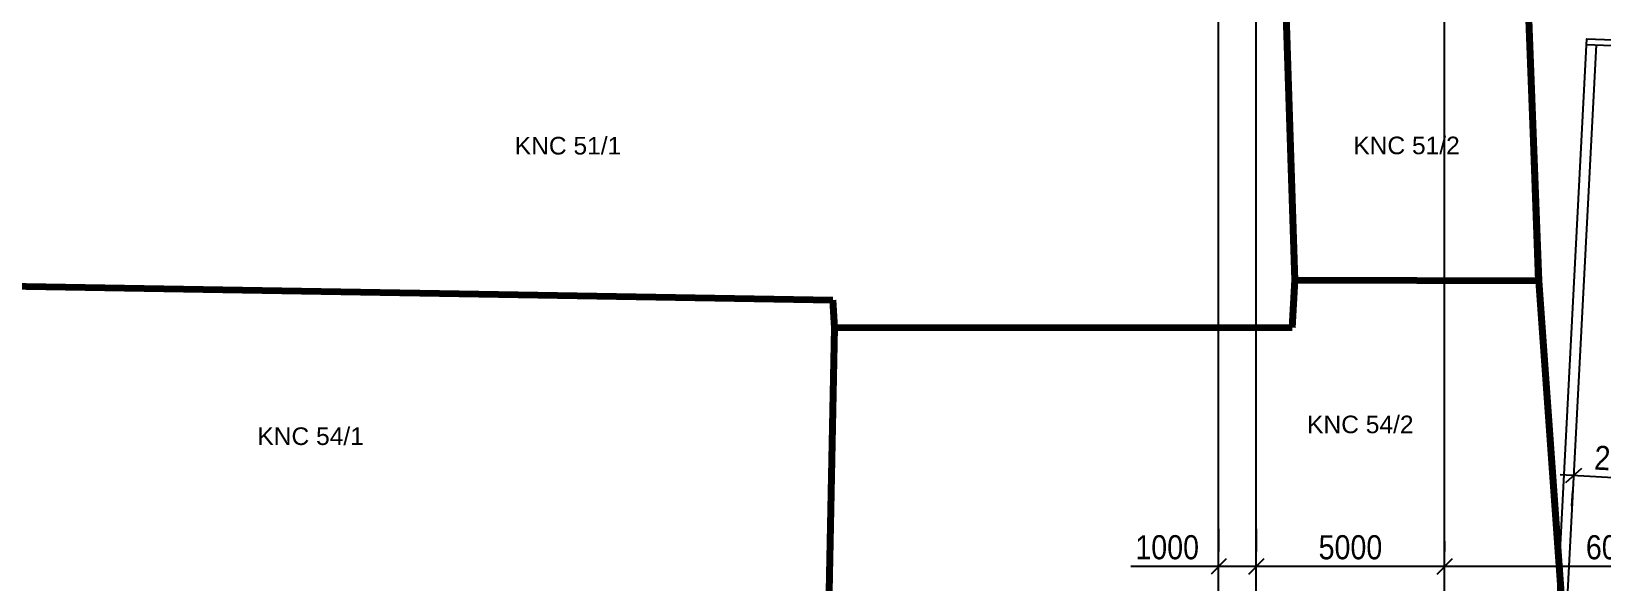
# Model space of a CAD drawing. Header units: millimetres. Extents: x 462666 to 1244237, y 2328025 to 3795663.
# Drawn here: x 1061886 to 1103569, y 2615604 to 2630195 of the extents above; entities that cross this region are included whole.
import ezdxf
from ezdxf.lldxf.tags import DXFTag

# ---------------------------------------------------------------- set-up
doc = ezdxf.new("R2010")
doc.units = ezdxf.units.MM
for name, color, linetype in [('KOTY', 96, 'Continuous'), ('MUR-POH', 64, 'Continuous'), ('MUR_REZ', 3, 'Continuous'), ('TXT_50_MIESTN', 7, 'Continuous')]:
    doc.layers.add(name, color=color, linetype=linetype)
doc.layers.add('P', color=250, linetype='Continuous', lineweight=100)
doc.styles.add('ARIAL', font='arial.ttf', dxfattribs={"height": 250})
doc.styles.add('ROMANS', font='arial.ttf', dxfattribs={"width": 0.85})
tags = doc.linetypes.add('DASHED', pattern=[0.75, 0.5, -0.25]).pattern_tags.tags
tags[6:7] = [DXFTag(74, 4), DXFTag(75, 0), DXFTag(340, '0'), DXFTag(46, 1.0), DXFTag(50, 0.0), DXFTag(44, 0.0), DXFTag(45, 0.0)]
tags[4:5] = [DXFTag(74, 4), DXFTag(75, 0), DXFTag(340, '0'), DXFTag(46, 1.0), DXFTag(50, 0.0), DXFTag(44, 0.0), DXFTag(45, 0.0)]
doc.dimstyles.new('PAJO1-studia', dxfattribs={"dimtxt": 160, "dimasz": 100, "dimexe": 100, "dimexo": 250, "dimgap": 45, "dimtad": 1, "dimdec": 0, "dimrnd": 5, "dimtxsty": 'ROMANS', "dimblk": 'OBLIQUE', "dimcen": 200, "dimdle": 90, "dimadec": 0, "dimazin": 0, "dimtfac": 1, "dimtdec": 0, "dimtmove": 1, "dimatfit": 3, "dimfxl": 1, "dimarcsym": 0})

# ---------------------------------------------------------------- blocks, each defined once
blk = doc.blocks.new('_OBLIQUE')
at = {"color": 0, "linetype": 'ByBlock'}
blk.add_line((-0.5, -0.5), (0.5, 0.5), dxfattribs=at)
blk = doc.blocks.new('*D31')
at = {"layer": 'Defpoints', "color": 0}
for p in [(1105613, 2619082), (1102834, 2618608), (1102824, 2618412)]:
    blk.add_point(p, dxfattribs=at)
at = {"layer": 'KOTY', "color": 0, "lineweight": -2}
for p, q in [((1105930, 2618249), (1102465, 2618431)), ((1102782, 2617610), (1102803, 2618012)), ((1105561, 2618083), (1105549, 2617869))]:
    blk.add_line(p, q, dxfattribs=at)
at = {"layer": 'KOTY', "color": 0, "lineweight": -2, "xscale": 400, "yscale": 400, "zscale": 400}
for p, rotation in [((1102824, 2618412), 177.0026736229552), ((1105570, 2618268), 357.0026736229552)]:
    blk.add_blockref('_OBLIQUE', p, dxfattribs=dict(at, rotation=rotation))
at = {"layer": 'KOTY', "color": 0, "insert": (1104224, 2618846), "char_height": 640, "attachment_point": 5, "rotation": 357.0027, "style": 'ROMANS'}
blk.add_mtext('2750', dxfattribs=at)
blk = doc.blocks.new('*D307')
at = {"layer": 'Defpoints', "color": 0}
for p in [(1099402, 2616003), (1099402, 2615672), (1105434, 2615672)]:
    blk.add_point(p, dxfattribs=at)
at = {"layer": 'KOTY', "color": 0, "lineweight": -2}
for p, q in [((1099402, 2616672), (1099402, 2616403)), ((1105434, 2616672), (1105434, 2616403)), ((1105794, 2616003), (1099042, 2616003))]:
    blk.add_line(p, q, dxfattribs=at)
at = {"layer": 'KOTY', "color": 0, "lineweight": -2, "xscale": 400, "yscale": 400, "zscale": 400, "rotation": 180}
blk.add_blockref('_OBLIQUE', (1099402, 2616003), dxfattribs=at)
at = {"layer": 'KOTY', "color": 0, "lineweight": -2, "xscale": 400, "yscale": 400, "zscale": 400}
blk.add_blockref('_OBLIQUE', (1105434, 2616003), dxfattribs=at)
at = {"layer": 'KOTY', "color": 0, "insert": (1103997, 2616510), "char_height": 640, "attachment_point": 5, "style": 'ROMANS'}
blk.add_mtext('6030', dxfattribs=at)
blk = doc.blocks.new('*D308')
at = {"layer": 'Defpoints', "color": 0}
for p in [(1094402, 2616003), (1094402, 2616003), (1099402, 2615672)]:
    blk.add_point(p, dxfattribs=at)
at = {"layer": 'KOTY', "color": 0, "lineweight": -2}
for p, q in [((1094402, 2617003), (1094402, 2616403)), ((1099402, 2616672), (1099402, 2616403)), ((1099762, 2616003), (1094042, 2616003))]:
    blk.add_line(p, q, dxfattribs=at)
at = {"layer": 'KOTY', "color": 0, "lineweight": -2, "xscale": 400, "yscale": 400, "zscale": 400, "rotation": 180}
blk.add_blockref('_OBLIQUE', (1094402, 2616003), dxfattribs=at)
at = {"layer": 'KOTY', "color": 0, "lineweight": -2, "xscale": 400, "yscale": 400, "zscale": 400}
blk.add_blockref('_OBLIQUE', (1099402, 2616003), dxfattribs=at)
at = {"layer": 'KOTY', "color": 0, "insert": (1096902, 2616510), "char_height": 640, "attachment_point": 5, "style": 'ROMANS'}
blk.add_mtext('5000', dxfattribs=at)
blk = doc.blocks.new('*D309')
at = {"layer": 'Defpoints', "color": 0}
for p in [(1093402, 2616003), (1093402, 2616003), (1094402, 2616003)]:
    blk.add_point(p, dxfattribs=at)
at = {"layer": 'KOTY', "color": 0, "lineweight": -2}
for p, q in [((1093402, 2617003), (1093402, 2616403)), ((1094402, 2617003), (1094402, 2616403)), ((1093402, 2616003), (1091073, 2616003)), ((1094762, 2616003), (1093402, 2616003))]:
    blk.add_line(p, q, dxfattribs=at)
at = {"layer": 'KOTY', "color": 0, "lineweight": -2, "xscale": 400, "yscale": 400, "zscale": 400, "rotation": 180}
blk.add_blockref('_OBLIQUE', (1093402, 2616003), dxfattribs=at)
at = {"layer": 'KOTY', "color": 0, "lineweight": -2, "xscale": 400, "yscale": 400, "zscale": 400}
blk.add_blockref('_OBLIQUE', (1094402, 2616003), dxfattribs=at)
at = {"layer": 'KOTY', "color": 0, "insert": (1092037, 2616510), "char_height": 640, "attachment_point": 5, "style": 'ROMANS'}
blk.add_mtext('1000', dxfattribs=at)

msp = doc.modelspace()

# ---------------------------------------------------------------- linework, layer by layer
at = {"layer": 'MUR-POH', "color": 1}
for p, q in [((1103422.3, 2629837), (1102561.2, 2613391.6)), ((1103422.3, 2629837), (1102561.2, 2613391.6)), ((1103172.5, 2629846.4), (1147854.2, 2628158.1))]:
    msp.add_line(p, q, dxfattribs=at)
at = {"layer": 'MUR-POH', "color": 1, "flags": 128}
msp.add_lwpolyline([(1102317.6, 2613519.7), (1103180.3, 2629996.3), (1147925.7, 2628305.5)], dxfattribs=at)
at = {"layer": 'MUR_REZ', "linetype": 'DASHED', "ltscale": 1000, "flags": 128}
msp.add_lwpolyline([(1093402.2, 2602603.8), (1093402.2, 2631173.6)], dxfattribs=at)
at = {"layer": 'MUR_REZ', "color": 1, "linetype": 'DASHED', "ltscale": 1000, "flags": 128}
for points in [[(1094402.2, 2602603.8), (1094402.2, 2631173.6)], [(1099402.2, 2602603.8), (1099402.2, 2631173.6)]]:
    msp.add_lwpolyline(points, dxfattribs=at)
at = {"layer": 'P', "color": 2, "linetype": 'Continuous'}
for p, q in [((1095429.5, 2623599.7), (1095176.2, 2631180.4)), ((1095176.2, 2631180.4), (1095429.5, 2623599.7)), ((1101901.1, 2623579.8), (1101622.2, 2630965.3)), ((1101622.2, 2630965.3), (1101901.1, 2623579.8)), ((1101622.2, 2630965.3), (1101886.6, 2623579.3)), ((1030893.9, 2623963.1), (1083159.8, 2623064.9)), ((1083159.8, 2623064.9), (1030893.9, 2623963.1)), ((1030893.9, 2623963), (1083159.8, 2623064.8)), ((1083159.8, 2623064.8), (1030893.9, 2623963)), ((1095353.6, 2622346.5), (1095429.5, 2623599.7)), ((1095429.5, 2623599.7), (1095353.6, 2622346.5)), ((1095429.5, 2623599.7), (1101901.1, 2623579.8)), ((1101901.1, 2623579.8), (1095429.5, 2623599.7)), ((1101901.1, 2623579.8), (1102509.6, 2615033.9)), ((1102509.6, 2615033.9), (1101901.1, 2623579.8)), ((1083159.8, 2623064.9), (1083201.6, 2622335.6)), ((1083201.6, 2622335.6), (1083159.8, 2623064.9)), ((1083064, 2615340.1), (1083201.6, 2622335.6)), ((1083201.6, 2622335.6), (1083064, 2615340.1)), ((1083201.6, 2622335.6), (1095353.6, 2622346.5)), ((1095353.6, 2622346.5), (1083201.6, 2622335.6))]:
    msp.add_line(p, q, dxfattribs=at)

# ---------------------------------------------------------------- texts
at = {"layer": 'TXT_50_MIESTN', "style": 'ARIAL'}
for s, p in [('KNC 51/1', (1074718.7, 2626930.8)), ('KNC 51/2', (1096977.7, 2626938.2)), ('KNC 54/2', (1095751.4, 2619538.7)), ('KNC 54/1', (1067885.4, 2619226.6))]:
    msp.add_text(s, height=466.67, dxfattribs=at).set_placement(p)

# ---------------------------------------------------------------- dimensions: what is measured, and where the dimension line sits
at = {"layer": 'KOTY'}
dim = msp.add_linear_dim(base=(1102824.1, 2618411.8), p1=(1105613, 2619081.7), p2=(1102834.4, 2618608.3), angle=177.00267, dimstyle='PAJO1-studia', override={"dimscale": 4, "dimtmove": 0}, dxfattribs=at)
dim.commit()
dim.dimension.update_dxf_attribs({"geometry": '*D31', "text_midpoint": (1104223.7, 2618845.9)})
for base, p1, p2, picture, middle in [((1093402.2, 2616002.9), (1094402.2, 2616002.9), (1093402.2, 2616002.9), '*D309', (1092037.5, 2616509.6)), ((1094402.2, 2616002.9), (1099402.2, 2615672.1), (1094402.2, 2616002.9), '*D308', (1096902.2, 2616509.6))]:
    dim = msp.add_linear_dim(base=base, p1=p1, p2=p2, dimstyle='PAJO1-studia', override={"dimscale": 4, "dimtmove": 0}, dxfattribs=at)
    dim.commit()
    dim.dimension.update_dxf_attribs({"geometry": picture, "text_midpoint": middle})
dim = msp.add_linear_dim(base=(1099402.2, 2616002.9), p1=(1105434.4, 2615672.1), p2=(1099402.2, 2615672.1), dimstyle='PAJO1-studia', override={"dimscale": 4, "dimtmove": 0}, dxfattribs=at)
dim.commit()
dim.dimension.update_dxf_attribs({"geometry": '*D307', "text_midpoint": (1103997.1, 2616002.9), "dimtype": 160})

doc.saveas('drawing.dxf')
